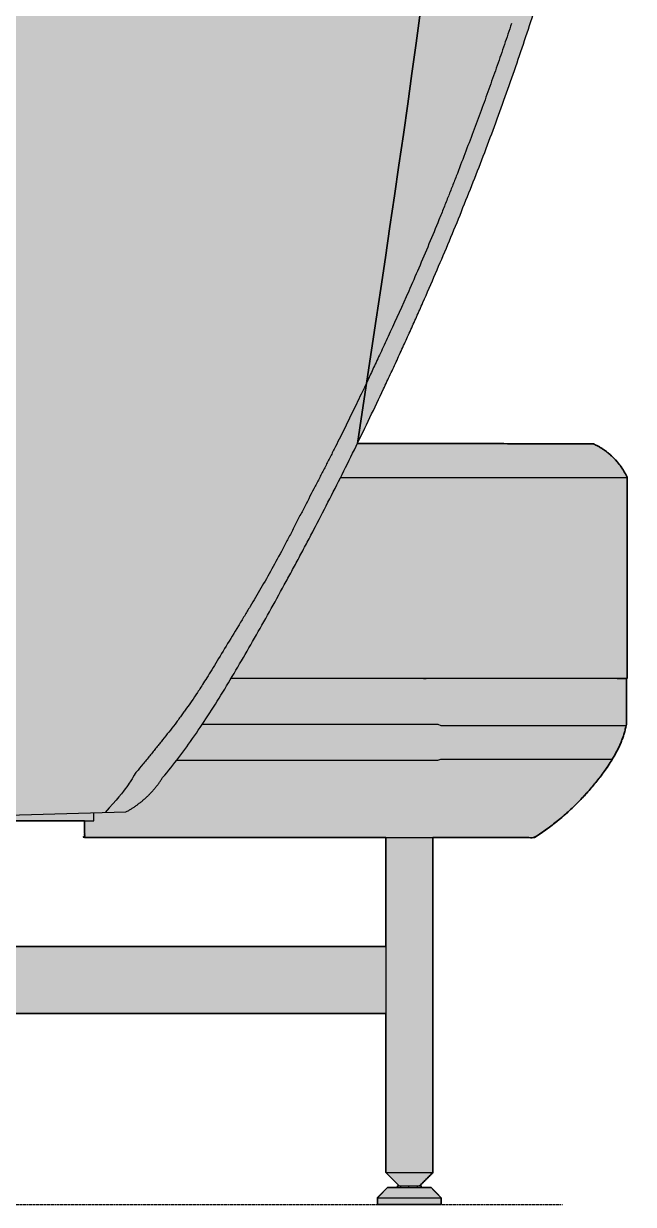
# Model space of a CAD drawing. Header units: millimetres. Extents: x -113 to 2452, y -1774 to 1549.
# Drawn here: x 1947 to 2310, y 0 to 705 of the extents above; entities that cross this region are included whole.
import ezdxf

# ---------------------------------------------------------------- set-up
doc = ezdxf.new("R2010")
doc.units = ezdxf.units.MM
doc.linetypes.add('Dots', pattern=[1, 0, -1])
doc.layers.add('Blocks', color=7, linetype='Continuous')
doc.layers.add('Blocks$Fill', color=7, linetype='Continuous', true_color=0xffffff)
for name, color, linetype, lineweight, true_color in [('Blocks$Inner', 7, 'Continuous', 25, 0x007f00), ('Blocks$Outline', 7, 'Continuous', 35, 0xff3f3f), ('Groud', 7, 'Dots', 25, 0x243775)]:
    doc.layers.add(name, color=color, linetype=linetype, lineweight=lineweight, true_color=true_color)

# ---------------------------------------------------------------- blocks, each defined once
blk = doc.blocks.new('Plenum JH1001 Armchair Side')
at = {"layer": 'Blocks$Fill'}
h = blk.add_hatch(color=256, dxfattribs=at)
h.paths.add_polyline_path([(138.097052369696, -1.594697823747993e-05), (100.0229636575023, -0.0003341772098792717), (100.0229301588915, 4.007548524299636), (100.0229304450538, 4.007548754806622), (100.0229313035312, 4.00754939733944), (106.022880009732, 10.00759867321176), (106.0228805128469, 10.00759871022144), (106.0230065980924, 10.00759926688301), (112.0744152233422, 10.00776286886584), (112.0744167467301, 10.00776286888981), (112.0744167466837, 10.99977879307698), (112.8812967570339, 10.99977879307698), (104.9247164288158, 18.96170592699892), (104.9247164012558, 18.9617059632377), (104.9925591676563, 220.9418345367526), (85.49939720075781, 220.419100823754), (74.30151999433292, 225.8650073772442), (69.46618651405151, 229.9332570230035), (55.93564825227804, 243.989800472933), (34.1738055034657, 273.4669951429096), (16.2261760449619, 310.3815834862326), (-1.29559380869614, 382.6966143166937), (-11.21316882711835, 478.2316216689942), (-16.75797812428209, 679.2714758494549), (-18.91301747089572, 854.7488084206715), (-16.93678588067975, 1030.276877182655), (-10.82920903243076, 1205.709787207122), (-0.5970785037934547, 1380.901801710468), (13.33563825737656, 1392.671419206148), (20.56681949270652, 1395.104825188722), (34.78742476137461, 1399.69916223222), (55.00022595844115, 1405.645099335281), (67.01820012230397, 1408.882339955711), (80.12762968993842, 1412.162594095799), (91.30772619358855, 1414.7479371475), (103.0241080942534, 1417.235622904937), (115.206376545787, 1419.56438700258), (127.7981667317996, 1421.667501159986), (140.7412888052694, 1423.474378350546), (153.9562187668248, 1424.904460477936), (160.7668840381993, 1425.457439840641), (168.3804215829402, 1425.916215419332), (189.0406522352059, 1426.634186015508), (210.681762439185, 1427.449771899615), (437.1872112529081, 1433.816849093695), (486.6655138590872, 1433.423349809763), (507.1145128285132, 1432.568489937607), (514.0923806997027, 1432.105938287634), (521.3245119204494, 1431.487313330657), (528.7622246972928, 1430.668698220793), (536.0933778614983, 1429.646133547388), (543.0309053479011, 1428.434584855275), (556.1100165522262, 1425.655153001483), (576.0966811254281, 1420.809822454978), (583.0210392128231, 1418.927962933562), (589.902109341936, 1416.926785056761), (596.6651197064251, 1414.812310741655), (603.3382750288463, 1412.562147188507), (609.9621345409587, 1410.150673895166), (616.5236989824375, 1407.567774266629), (622.9998422076258, 1404.80669716365), (629.3804890216206, 1401.85864936285), (633.5778478337926, 1399.784827809132), (637.727789576649, 1397.621080696067), (641.8283677890608, 1395.36471554975), (645.8776360098983, 1393.013039896279), (649.8738588285198, 1390.563485982315), (653.8161450362329, 1388.013984936768), (657.702831831428, 1385.36495263677), (661.5283258427737, 1382.626245067403), (665.2872802336415, 1379.809082086289), (668.9792648761455, 1376.92069893358), (672.6060266994184, 1373.96637220282), (676.1731041480724, 1370.947528521354), (683.1565351972886, 1364.712609795856), (689.9713279608505, 1358.211919597096), (696.5785071387477, 1351.512981506776), (702.9561683920156, 1344.671219931657), (709.1608764727488, 1337.653570872506), (715.2393277802172, 1330.423347560742), (721.1579507109661, 1323.032833459084), (726.8700754402946, 1315.556829106737), (732.3835643418652, 1308.006055393677), (737.7197046695744, 1300.341338527461), (742.8899582033546, 1292.519849053939), (747.8623086316343, 1284.532406049516), (752.5748139699608, 1276.433994789417), (756.9826375243169, 1268.277030523103), (761.1306248877497, 1259.961193558629), (765.0470532088624, 1251.404931812051), (768.6872685239321, 1242.69786456206), (772.0218815474516, 1233.945934441798), (775.0805575824759, 1225.135293880026), (777.9175140951086, 1216.171657737707), (780.5455351502212, 1207.069685886146), (782.9607178421143, 1197.905235158677), (785.162319287962, 1188.742929690154), (787.1673740983856, 1179.572019571652), (788.9950832383183, 1170.366762021796), (790.6555355955902, 1161.116816817796), (793.4994931508518, 1142.491006370084), (795.7311987744736, 1123.78365017482), (797.3821475926084, 1105.006791882141), (798.4841909738545, 1086.170911963944), (799.0724858903196, 1067.295070714612), (799.1966219762612, 1048.404683232014), (798.9050955615153, 1029.521808357657), (798.2275970960815, 1010.648725104114), (797.1884773799231, 991.7934508262989), (795.8039081087451, 972.9597549855796), (794.0767537412942, 954.0845823716722), (792.0253888214143, 935.3756907435514), (788.2565398394413, 907.3779084558616), (783.6243515553017, 879.5982072701031), (780.047317528524, 861.11251257967), (776.1079902253271, 842.6838012081346), (767.2605770056498, 805.9354533442352), (757.380848802416, 769.4414277656417), (740.9364393703491, 715.0208509777722), (729.0382663501136, 679.1594028333947), (716.3364864474531, 643.4807854661042), (702.8506895674695, 608.1680477297848), (681.1710423901526, 555.6205065693105), (650.2184966897061, 486.8299589667374), (634.6249876481597, 454.2718109418784), (775.4390717675487, 453.9863710727368), (776.2395168751633, 453.6075757251541), (777.0344272963353, 453.2100031262538), (777.8231594031605, 452.7937454281507), (778.6050698202071, 452.3589236198483), (779.3795170152569, 451.9056877088802), (780.145862913894, 451.4342167988404), (780.9034745300446, 450.9447190601371), (781.6517256042888, 450.4374315919897), (782.389998241526, 449.9126201744018), (783.1176845394116, 449.3705789095835), (783.8341881988918, 448.8116297530601), (784.5389261081597, 448.2361219354838), (785.2313298914032, 447.6444312769367), (785.9108474138753, 447.0369593962943), (786.5769442350266, 446.4141328189797), (787.2291050017456, 445.7764019871714), (787.8668347741205, 445.1242401772447), (788.489660276577, 444.4581423298887), (789.0971310677604, 443.7786237989654), (789.6888206230918, 443.0862190257463), (790.2643273245574, 442.3814801456718), (790.8232753529528, 441.6649755352151), (791.3653154785172, 440.9372883068119), (791.8901257466283, 440.1990147601093), (792.3974120559873, 439.4507627980113), (792.8869086275087, 438.6931503161406), (793.3583783628957, 437.9268035744021), (793.8116130926646, 437.1523555593162), (794.2464337141453, 436.370444345707), (794.6626902207258, 435.5817114661611), (795.0602616243193, 434.7868002964402), (795.4390557737206, 433.9863544647378), (795.4390537063664, 313.9777630698518), (795.1994985361271, 313.9777574129402), (795.1994985361598, 286.4261303511594), (795.1994916678766, 286.4261409431576), (795.1994821597025, 286.4261451609338), (795.1994700116378, 286.426143004488), (795.1994552236822, 286.4261344738201), (795.1994377958358, 286.4261195689302), (795.1994177280988, 286.4260982898184), (795.1993950204708, 286.4260706364845), (795.1993696729521, 286.4260366089285), (795.1993416855425, 286.4259962071507), (795.1993110582423, 286.4259494311507), (795.1992418839693, 286.4258367564846), (795.1991621501332, 286.4256985849306), (795.199071856734, 286.4255349164884), (795.198859591246, 286.4251310889398), (795.1979693652664, 286.4233076809802), (795.1937369462062, 286.4139578074523), (794.8506420218982, 285.5977032264054), (794.5544467109555, 284.2901509885696), (794.2282333379965, 282.9872809260215), (793.8721030256953, 281.6901215013144), (793.4862037286247, 280.3996987107395), (793.070730183866, 279.1170334233599), (792.6259236803223, 277.8431387192904), (792.1520716465083, 276.5790172416358), (791.649507057898, 275.3256585765168), (791.1186076662298, 274.0840366755017), (790.5597950544576, 272.8551073345135), (789.9735335223041, 271.6398057429045), (789.3603288085931, 270.4390441158839), (788.7207266577024, 269.2537094228584), (788.0553112385642, 268.0846612235017), (787.364703425653, 266.9327296225259), (786.6495589523038, 265.798713353186), (786.4127000802328, 265.2129250240396), (784.1603625703472, 261.7986570385676), (781.8113260496972, 258.4374864419711), (779.3674715800817, 255.1334654369402), (776.830904377932, 251.8905565557652), (774.2039483726593, 248.7126172756421), (771.4891395050626, 245.6033850416304), (768.6892178027822, 242.5664628170924), (765.8071182827562, 239.6053052774359), (762.8459607430993, 236.7232057574105), (759.8090385185609, 233.9232840551306), (756.699806284549, 231.2084751875346), (753.521867004426, 228.5815191822628), (750.278958123251, 226.044951980114), (746.9749371182203, 223.6010975104997), (743.613766521624, 221.2520609898509), (740.1994985361525, 218.9997234799666), (679.6042358662598, 218.9997234799666), (679.6732712294688, 18.96183532073337), (679.673271229455, 18.96183532071145), (671.7167083994265, 10.99977879306716), (672.6201198869167, 10.99977879307698), (672.6201198869167, 10.00772105094802), (678.5613364568599, 10.00757021542981), (684.561283972259, 4.007506832882036), (684.561283975727, 4.007506829594361), (684.5612416990954, -0.0003758719103639177), (682.1866090565236, -0.0002765200188150629), (671.646806026918, -8.601447249652573e-05), (646.4871529876909, 2.574772224761546e-05), (646.487195264467, 4.007908449831733), (652.4872585543344, 10.00784515867417), (652.4872589072627, 10.00784518286389), (652.4872599517183, 10.00784520701385), (652.4872641159944, 10.00784525515789), (652.4872807515386, 10.00784535082192), (652.4873472948163, 10.00784553965), (652.4876138231763, 10.00784590727562), (652.4886834595363, 10.0078466021608), (652.4929913516316, 10.00784782852709), (652.5104566000786, 10.00784961233665), (658.5755361564114, 10.00786995711563), (658.5755361564006, 10.99977879307698), (659.5896913267279, 10.99977879307698), (651.6318214152343, 18.95215789564827), (651.6318216906243, 18.95215790076691), (651.632104132904, 18.95215810808531), (651.5990131416838, 114.017895949597), (132.9980843564917, 113.9781297082518), (132.9661662593062, 18.95228716486599), (125.0083137533002, 10.99977879307698), (125.928948988505, 10.99977879307698), (125.928948988505, 10.0078794217261), (130.5683388293465, 10.00786705265971), (131.7350223258804, 10.00784506720549), (132.0098468048386, 10.00783140731341), (132.0756464352805, 10.00782411956699), (132.0916969841142, 10.00782038714903), (132.0956580544557, 10.00781850194141), (132.0966418720898, 10.00781755497164), (132.0968870631695, 10.00781708044264), (132.0969687220183, 10.00781660523548), (138.0970188705755, 4.007866755530068), (138.0970188710856, 4.00786675452131)], flags=0)
h.paths.add_polyline_path([(471.8987834220097, 228.9780394025438), (306.4352375837043, 228.9781280782045), (192.2649347783736, 225.7805856079503), (192.2649345847967, 223.9745946796561), (192.2649345847967, 223.9745945527393), (192.2649340939558, 223.9745940898181), (192.264932033996, 223.9745937539431), (192.2649286003427, 223.9745934181885), (192.2649237926593, 223.9745930825545), (192.2648908149012, 223.9745917412244), (192.2190174272856, 223.9745124862324), (179.3801222061661, 223.974665307574), (179.3760273474982, 222.0809618364874), (133.034212329585, 221.5375577796658), (133.0115077050068, 153.9418353822111), (651.5852280691906, 153.9617256110359), (651.5627827122298, 218.9997234799666), (471.8987834220097, 218.9997234799666)], flags=0)
at = {"layer": 'Blocks$Inner'}
for p, q in [((634.6249876483125, 454.2718109421985), (775.4390717675487, 453.9863710727368)), ((670.694745398614, 313.9777424966014), (559.2065715883582, 313.9778396088659)), ((795.1994985361598, 313.9777477523603), (795.1994985361598, 286.4261303511594)), ((651.5627827122298, 218.9997234799666), (651.6318214152197, 18.95215789567737)), ((679.6042358662598, 218.9997234799666), (679.6732712294688, 18.96183532073337)), ((651.7036791985811, 153.961730154304), (133.0115077087612, 153.9418353822111)), ((132.9980843623998, 113.9781297082372), (651.6075871321445, 114.0178966070525)), ((659.5896913267279, 10.99977879307698), (651.6318214152343, 18.95215789564827)), ((679.6732712294543, 18.96183532071882), (671.7167083994209, 10.99977879307698)), ((646.4871952646427, 4.007908449828392), (652.4872585544363, 10.0078451588779)), ((660.3271572478479, 10.99977879307698), (660.3271572478479, 10.00785839847231)), ((665.1662680147638, 10.99977879307698), (665.1662680147638, 10.00781608930265)), ((670.2582098632483, 10.99977879307698), (670.2582098632483, 10.00775519089075)), ((678.5613472660916, 10.00757011972019), (684.5612839754249, 4.007506830210332)), ((646.4871529876909, 2.574772224761546e-05), (646.4871952643225, 4.007908449217211))]:
    blk.add_line(p, q, dxfattribs=at)
for points in [[(-16.75797812428209, 679.2714758494549), (-11.21316882711108, 478.2316216689942), (-1.295593808688864, 382.6966143166937), (16.22617604496918, 310.3815834862326), (34.17380550347298, 273.4669951429096), (55.93564825227804, 243.989800472933), (69.46618651404424, 229.9332570230035), (74.3015199943402, 225.8650073772442), (85.49939720075781, 220.419100823754), (85.71074069309543, 223.5896348773676), (85.69640391087887, 223.8605977662664), (89.16061516876653, 224.0438909197692), (95.00186930259952, 224.2324598410196), (110.0768830148227, 224.5432055492711), (124.7229528538664, 224.7603748087859), (151.1229215793355, 225.0845148635417), (179.2573330779924, 225.4162845009123), (496.5293198124491, 234.302052889514)], [(624.5847244677498, 433.9864033261838), (670.6948903758384, 433.9863677431422), (690.8148332765777, 433.9863603877893), (710.4871979041272, 433.9863532572926), (729.1727947898835, 433.986347654456), (746.3594810594877, 433.9863437315216), (761.5761966253849, 433.9863415653817), (774.4058752041674, 433.9863413218118), (784.4968754485963, 433.9863426808442), (791.5726188847111, 433.9863458696782), (795.439053686925, 433.9863507739356), (795.439053686925, 313.9448193216085)], [(794.8506420218982, 285.5977032264054), (684.5677805286323, 285.5977032264054), (682.79532489743, 286.4261303511594), (541.884576421151, 286.4261303511594)], [(526.8103128532603, 265.2129264771502), (682.5603945269322, 265.2129252336745), (684.2904521467353, 265.798713353186), (786.6495589523038, 265.798713353186)], [(786.4127000802328, 265.2129250240396), (786.6495589523183, 265.798713353186)], [(306.4352376027018, 228.978127399896), (458.7867754019753, 228.9780597759091), (477.4596908606254, 228.978043071329), (477.4596857328797, 233.7492696308909)], [(471.8987834220097, 228.9780307590408), (471.8987834220097, 218.9997234799666), (740.1994985361525, 218.9997234799666)], [(658.5755361564006, 10.00786944858555), (658.5755361564006, 10.99977879307698), (672.6201198869167, 10.99977879307698), (672.6201198869167, 10.00772044720361)], [(684.5612839757305, 4.007506829599151), (684.5612416990989, -0.0003758719103643671), (682.1866090565236, -0.0002765200188150629)]]:
    blk.add_lwpolyline(points, dxfattribs=at)
at = {"layer": 'Blocks$Inner', "extrusion": (0, 0, -1)}
blk.add_arc((-758.4017237194421, 416.9490597823315), 40.76804699927822, 114.7026662501412, 155.2974105956341, dxfattribs=at)
at = {"layer": 'Blocks$Inner'}
for centre, radius, start, end in [((736.719436838619, 298.0786410150613), 59.4559570114189, 327.117247842906, 347.8823918090379), ((657.8171148795591, 347.5953086806403), 152.7209274135244, 302.6449045096246, 327.3550954903732)]:
    blk.add_arc(centre, radius, start, end, dxfattribs=at)
for points, knots in [([(518.4119202604634, 254.7805444880942), (521.7384240568281, 258.6478279989969), (528.0986572046604, 266.5850257303246), (537.4653970373984, 279.5994418746704), (546.5126134277743, 293.242638494834), (555.4214898028949, 307.521780807263), (564.3465671536178, 322.5058931430831), (573.2070042052728, 337.8950802395557), (582.1234610625324, 353.7252966615633), (589.5178144074525, 367.0912254986615), (595.3835264921727, 377.8694333960739), (599.7874150162461, 386.0517797176581), (604.1685502811815, 394.2859743146109), (609.9565148837792, 405.2911343704181), (617.0639394934915, 419.0417517134338), (625.5005213928453, 435.7376302587072), (633.8337037788369, 452.5943107842031), (642.0911451643551, 469.6474038139422), (648.8901743569368, 483.9727817365056), (654.2349471940324, 495.4093890122895), (658.2215457119237, 504.0295102590462), (662.1519297640552, 512.6195494951971), (666.0107602517601, 521.1448831088783), (669.8287906535625, 529.6731782225252), (674.9110977648306, 541.1549129391205), (681.1964870662559, 555.6072256344924), (691.0495525412916, 578.8371734293178), (702.996015048855, 608.1617591545073), (716.4598171683683, 643.3889934732579), (727.0629986643544, 673.2039820390928), (735.109438021107, 697.0332421359635), (740.9614382146756, 714.9887742583378), (746.6634453422812, 733.1367666973238), (752.1739845140328, 751.3675398180203), (757.4146407328153, 769.4281752231764), (762.4525453691967, 787.5683258831268), (767.3102397668772, 805.9536158427072), (771.8699575965366, 824.2299308088986), (776.1676988884938, 842.6930834370141), (780.1071882008764, 861.1005426892807), (783.0907425998375, 876.4999415200873), (785.2882803456814, 888.8746185344353), (786.8276380201933, 898.1066705118283), (788.2711848667604, 907.3638144627039), (790.0787537763608, 919.8194250051602), (792.0868617025335, 935.3775291611528), (794.1277539268849, 954.0362236398214), (795.8626450376833, 972.9850705096032), (797.2451145751184, 991.7820242384041), (798.6353097298925, 1016.936041909445), (799.4705959967469, 1048.396378188365), (798.8290953940668, 1086.198611985281), (796.5699894574573, 1117.561973375763), (793.6017962213155, 1142.499676049774), (790.7618328713943, 1161.150934977268), (787.2840858661293, 1179.597484951038), (783.1060682550524, 1197.891242645419), (778.8976348478245, 1213.206003290194), (775.1155859078644, 1225.165918762897), (772.0688792504443, 1233.952106070574), (768.740186375253, 1242.701263605108), (765.0939863932945, 1251.430026878428), (761.1661873034682, 1260.008219756375), (757.0250137193434, 1268.30425544786), (752.6295829664814, 1276.43694158805), (747.9055382329607, 1284.551946939158), (742.9221158912187, 1292.549706952865), (736.0202912662717, 1302.974523779296), (728.8059536087458, 1313.07556805911), (721.1947346886227, 1323.044612272468), (715.2656166343731, 1330.450722549896), (709.1787654531727, 1337.692582894844), (702.984580389435, 1344.700371105777), (696.6199233432781, 1351.53325226967), (690.0067690677606, 1358.244508858465), (683.1809681507948, 1364.760229879059), (676.2085695150963, 1370.990230398296), (669.0233786748795, 1376.964019657913), (661.5735050422736, 1382.677884571545), (653.852556215199, 1388.081912458452), (643.2666683437201, 1394.743862803254), (630.8782364137078, 1401.356530111836), (616.5828216184236, 1407.686218902236), (603.362212487038, 1412.672270999828), (589.9979786065014, 1416.997580229494), (576.0585291385723, 1420.89811842276), (564.6330811831649, 1423.707087078175), (556.1197422341284, 1425.659467576115), (547.5285978260581, 1427.577331477863), (536.416421611626, 1429.778079957643), (521.143547653839, 1431.627299671789), (509.3209740223319, 1432.468384394568), (500.3370757152952, 1432.936917968196), (493.6484627651007, 1433.21053206161), (487.9300723556153, 1433.393228438319), (482.9927187854264, 1433.520131827958), (478.1251185921501, 1433.626395010491), (472.227874991404, 1433.725081998899), (463.0560806252543, 1433.827435364874), (454.1271078848295, 1433.866145012275), (444.4616258079259, 1433.854408211235), (434.7533543463724, 1433.809052599769), (425.1265513753533, 1433.721188080992), (415.5716483762735, 1433.60035479888), (408.3814812543933, 1433.494014381533), (401.3625485511802, 1433.376613917586), (392.3870856780341, 1433.21125232066), (383.6536990717359, 1433.030801436355), (374.6028174132007, 1432.826304533941), (365.0760141316641, 1432.598971984131), (352.7617544895111, 1432.282739608854), (337.8022340382522, 1431.865816765494), (323.5237145656502, 1431.441186350276), (309.9581320089419, 1431.017011219286), (296.1984170461146, 1430.568370729015), (281.825356969006, 1430.081425908182), (267.3883875210668, 1429.575283734361), (253.0286566908835, 1429.056630647596), (238.9924415150963, 1428.536347494315), (224.9804459130464, 1428.005079985393), (205.9260973661221, 1427.267447941151), (191.5640373829156, 1426.695467434605), (189.0406522352059, 1426.634186015508)], [2100.210465651285, 2100.210465651285, 2100.210465651285, 2100.210465651285, 2100.215900433893, 2100.221335216502, 2100.226769999111, 2100.23220478172, 2100.237639564328, 2100.243074346937, 2100.248509129546, 2100.253943912154, 2100.256661303459, 2100.259378694763, 2100.262096086067, 2100.264813477372, 2100.27024825998, 2100.275683042589, 2100.281117825198, 2100.286552607807, 2100.291987390415, 2100.29470478172, 2100.297422173024, 2100.300139564328, 2100.302856955633, 2100.305574346937, 2100.308291738241, 2100.31372652085, 2100.319161303459, 2100.330030868676, 2100.340900433893, 2100.351769999111, 2100.35720478172, 2100.362639564328, 2100.368074346937, 2100.373509129546, 2100.378943912154, 2100.384378694763, 2100.389813477372, 2100.39524825998, 2100.400683042589, 2100.406117825198, 2100.411552607807, 2100.414269999111, 2100.416987390415, 2100.41970478172, 2100.422422173024, 2100.427856955633, 2100.433291738241, 2100.43872652085, 2100.444161303459, 2100.449596086067, 2100.460465651285, 2100.471335216502, 2100.48220478172, 2100.487639564328, 2100.493074346937, 2100.498509129546, 2100.503943912154, 2100.509378694763, 2100.512096086067, 2100.514813477372, 2100.517530868676, 2100.52024825998, 2100.522965651285, 2100.525683042589, 2100.528400433893, 2100.531117825198, 2100.533835216502, 2100.536552607807, 2100.541987390415, 2100.54470478172, 2100.547422173024, 2100.550139564328, 2100.552856955633, 2100.555574346937, 2100.558291738241, 2100.561009129546, 2100.56372652085, 2100.566443912154, 2100.569161303459, 2100.571878694763, 2100.574596086067, 2100.580030868676, 2100.584106955633, 2100.588183042589, 2100.592259129546, 2100.596335216502, 2100.600411303459, 2100.602449346937, 2100.604487390415, 2100.608563477372, 2100.612639564328, 2100.616715651285, 2100.618753694763, 2100.620791738241, 2100.62282978172, 2100.623848803459, 2100.624867825198, 2100.626905868676, 2100.628943912154, 2100.633019999111, 2100.635058042589, 2100.637096086067, 2100.641172173024, 2100.643210216502, 2100.64524825998, 2100.647286303459, 2100.649324346937, 2100.653400433893, 2100.655438477372, 2100.65747652085, 2100.661552607807, 2100.665628694763, 2100.66970478172, 2100.673780868676, 2100.677856955633, 2100.681933042589, 2100.686009129546, 2100.690085216502, 2100.694161303459, 2100.698237390415, 2100.702313477372, 2100.710465651285, 2100.710465651285, 2100.710465651285, 2100.710465651285]), ([(726.4941017808815, 704.8248170052975), (725.0972335356419, 700.6062926619634), (722.2998431604428, 692.3216377021163), (718.0042382875326, 679.8705734781106), (713.5773936896658, 667.3481149503641), (709.0022592583337, 654.6908657506283), (704.2620251358094, 641.8521598308289), (699.3423842025295, 628.789781751766), (695.0880010134788, 617.700583997881), (691.5947130837958, 608.7196961855952), (689.8305880697662, 604.2170822800545), (688.9384573488278, 601.9555799232476)], [0.6388888888888888, 0.6388888888888888, 0.6388888888888888, 0.6388888888888888, 0.642361111111111, 0.6458333333333333, 0.6493055555555555, 0.6527777777777777, 0.6562499999999999, 0.6597222222222221, 0.6631944444444444, 0.6649305555555556, 0.6666453589472868, 0.6666453589472868, 0.6666453589472868, 0.6666453589472868]), ([(688.9051939619312, 601.87126613484), (688.0015859541381, 599.5810538843216), (686.1623135523187, 594.9507817091653), (682.3128333794812, 585.4305721626588), (677.2934790875952, 573.2815448387119), (671.160587196362, 558.8173582425225), (663.1266226838998, 540.335788680939), (655.7237105247696, 524.0093119609373), (649.336812593996, 510.2752747948689), (645.1437310957481, 501.3159456804133), (641.5346538005178, 493.6238706071017), (637.2171393786484, 484.5098607211403), (632.5249118496649, 474.70699790871), (628.1233316982034, 465.6682026771014), (624.4653568498106, 458.2727669236483), (621.5350406747675, 452.3999900258495), (618.4968859173605, 446.3743607574725), (615.4943201548667, 440.4879126176675), (612.4685895610673, 434.5998340689694), (608.3990833396456, 426.7184548476653), (604.2403085191108, 418.6815330048266), (599.9650259894624, 410.3957390261785), (597.7766015966845, 406.1311326681753), (596.6822039883482, 404.006019903376)], [0.6666666666666666, 0.6666666666666666, 0.6666666666666666, 0.6666666666666666, 0.6684027777777777, 0.6701388888888888, 0.6736111111111112, 0.6770833333333334, 0.6805555555555556, 0.6875, 0.6909722222222222, 0.6944444444444444, 0.6979166666666666, 0.7013888888888888, 0.7083333333333333, 0.7152777777777777, 0.71875, 0.7222222222222222, 0.7256944444444444, 0.7291666666666667, 0.732638888888889, 0.7361111111111112, 0.7430555555555556, 0.7465277777777778, 0.7499763659154912, 0.7499763659154912, 0.7499763659154912, 0.7499763659154912]), ([(596.6597028520264, 403.9623280251544), (595.5577513753306, 401.8226515501592), (593.3460296765625, 397.5435565875814), (588.9633365734408, 389.2291487685579), (583.5138224153561, 379.1617581278115), (578.1347223582052, 369.6971082635282), (573.8082021178052, 362.2989199452568), (570.5843725894592, 356.884475398736), (567.1949019068052, 351.2295794968086), (562.3949543267154, 343.2877829024801), (556.212717962313, 333.1584754039504), (550.2973326222636, 323.3572540971363), (546.1365578088225, 316.5537618759408), (544.3122887260761, 313.633077997074), (543.4722574288389, 312.3021485295467)], [0.75, 0.75, 0.75, 0.75, 0.7534722222222222, 0.7569444444444444, 0.7638888888888888, 0.7708333333333333, 0.7743055555555556, 0.7777777777777778, 0.78125, 0.7847222222222223, 0.7916666666666667, 0.7986111111111112, 0.8020833333333334, 0.8055555555555556, 0.8055555555555556, 0.8055555555555556, 0.8055555555555556]), ([(543.4684561785325, 312.2961260050361), (542.6299092992922, 310.9675941097521), (541.0953664649351, 308.5666336585855), (538.4354146552869, 304.4545929979067), (535.7062422636445, 300.3743560655712), (533.2509918706855, 296.8722283633833), (531.1716155602262, 293.9794641883054), (529.4554299098163, 291.6034912564501), (527.6288085267952, 289.1140863051114), (525.2041443595735, 285.9031033815118), (522.1292956211037, 281.9513005209155), (519.0416628742605, 278.079965325669), (516.562447337732, 274.990164563802), (515.3422093984627, 273.4662100736023), (514.7170800456879, 272.6863458788721)], [0.8055607936520153, 0.8055607936520153, 0.8055607936520153, 0.8055607936520153, 0.8090277777777778, 0.8125, 0.8194444444444444, 0.8263888888888888, 0.8298611111111112, 0.8333333333333334, 0.8368055555555556, 0.8402777777777779, 0.8472222222222223, 0.8541666666666667, 0.857638888888889, 0.8611111111111112, 0.8611111111111112, 0.8611111111111112, 0.8611111111111112]), ([(514.7170800456879, 272.6863458788721), (514.092168343901, 271.906753822579), (512.8134761050242, 270.3132344915794), (510.0727219584442, 266.9319396108767), (506.5504775930967, 262.6355965488765), (503.3366201394892, 258.8240917620424), (501.2079939379837, 256.3738216530182), (497.7851476937431, 249.1930284554983), (484.1479571708551, 233.9552906368481)], [0.8611111111111112, 0.8611111111111112, 0.8611111111111112, 0.8611111111111112, 0.8645820641732432, 0.8680542863954654, 0.8749987308399099, 0.8819431752843543, 0.8854153975065765, 0.8888638072437196, 0.8888638072437196, 0.8888638072437196, 0.8888638072437196])]:
    blk.add_open_spline(points, degree=3, knots=knots, dxfattribs=at)
for points, weights, knots in [([(795.4390537258022, 313.9777630698431), (783.449718155156, 313.9776455388808), (674.4848533628174, 313.9776833660726), (672.5893396058551, 313.9776840240939), (670.6947453986166, 313.9777424966025)], [0.9587169828211745, 0.7294532233298587, 1, 0.9935894932300232, 0.987459597921209], [3.021747915991248, 3.021747915991248, 3.021747915991248, 4.472700780628875, 4.472700780628875, 4.507080577262036, 4.507080577262036, 4.507080577262036]), ([(654.591881416225, 18.95319516492117), (658.8019187408527, 18.95465795593183), (665.6525463135113, 18.95702218585939), (679.6732712206491, 18.96186089840671), (679.6732712294543, 18.96183532071882)], [0.8568208752955822, 0.831678472171908, 1, 0.7071067811865476, 1], [0.6680822293372337, 0.6680822293372337, 0.6680822293372337, 1.570796326659067, 1.570796326659067, 3.141592653453963, 3.141592653453963, 3.141592653453963]), ([(652.4872585544407, 10.00784515887414), (652.4873155789364, 10.00795036832987), (665.5243029113699, 10.00781284934783), (673.2153725722841, 10.00773172111253), (676.9351415686579, 10.00763815794644)], [0.9999981882472662, 0.7071076870657163, 1, 0.8036253062551297, 0.8705753866352137], [14.76846668086367, 14.76846668086367, 14.76846668086367, 16.33926105772226, 16.33926105772226, 17.39242719104097, 17.39242719104097, 17.39242719104097]), ([(676.9351415686598, 10.00763815795504), (678.5613472665842, 10.00759725407249), (678.5613472663026, 10.00757011929818), (678.5613472662677, 10.00756568569914), (678.5151265442349, 10.0075617553327)], [0.8705753866315569, 0.9034814749260547, 1, 0.9828443132167402, 0.9676983526415341], [17.39242719104097, 17.39242719104097, 17.39242719104097, 17.91005933448222, 17.91005933448222, 18.00206586809867, 18.00206586809867, 18.00206586809867]), ([(646.4871952643225, 4.007908449217211), (646.4871952659527, 4.00806208038441), (665.5242396216563, 4.007861270583817), (676.7549473478865, 4.007742804919518), (682.1866545127639, 4.007606181455435)], [1, 0.7071067811865476, 1, 0.8036253057174912, 0.8705753870018083], [4.00788270172385, 4.00788270172385, 4.00788270172385, 5.578679028518747, 5.578679028518747, 6.63184321478453, 6.63184321478453, 6.63184321478453]), ([(682.1866090565236, -0.0002765200188150629), (676.7549006400629, -0.0001398965486890031), (665.5241973450247, -2.143092569895089e-05), (646.4871529876909, 2.574772224761546e-05)], [1, 0.8036253679834123, 1, 1], [11.67499081493225, 11.67499081493225, 11.67499081493225, 12.72815479784587, 14.29895131940427, 14.29895131940427, 14.29895131940427])]:
    blk.add_rational_spline(points, weights, degree=2, knots=knots, dxfattribs=at)
for points, weights in [([(789.4476517992298, 313.9778050591946), (793.9338955208408, 313.9777905787291), (795.4390537258078, 313.9777630698429)], [0.8985261638248184, 0.9223247385671465, 0.9587169809681306]), ([(496.5293198124491, 234.302052889514), (510.2150396417721, 241.6087078094556), (518.4119202604634, 254.7805444880942)], [1, 0.9659064388840215, 1]), ([(651.6318214152197, 18.95215789567737), (651.631821412191, 18.95216668256266), (654.5918814162189, 18.95319516492363)], [1, 0.8754283090399666, 0.8568208753031483]), ([(651.6318214152343, 18.95215789564827), (651.6318214148879, 18.95215882665101), (651.6689219550798, 18.95217255897651)], [1, 0.9851473858301639, 0.9718011236924555]), ([(679.6732712294688, 18.96183532073337), (679.6732712297911, 18.96183438977307), (679.6361706895374, 18.96182065744739)], [1, 0.9851473858147112, 0.9718011236646844]), ([(678.5151265442352, 10.00756175534486), (678.5613472662624, 10.00756568568272), (678.5613472660916, 10.00757011972019)], [0.9676983526418126, 0.9828443132168979, 1]), ([(646.5253324926408, 4.007898327250238), (646.4871952642585, 4.007903584494718), (646.4871952646427, 4.007908449828392)], [0.9752520589805047, 0.9870537926699099, 1]), ([(682.1866545127688, 4.007606181460226), (684.5612839761405, 4.007546452534909), (684.5612839757305, 4.007506829599151)], [0.8705753870007675, 0.90348147546753, 1]), ([(684.5612839754249, 4.007506830210332), (684.5612839756802, 4.007500355533044), (684.4937912225923, 4.007494616322037)], [1, 0.9828443124447317, 0.9676983512783932])]:
    blk.add_rational_spline(points, weights, degree=2, dxfattribs=at)
blk.add_open_spline([(795.1994985361598, 286.4261303511594), (795.199025078, 286.4273061684798), (795.1404088674535, 286.2904107983486), (794.966454068468, 285.8750214186584), (794.8506420218982, 285.5977032264054)], degree=3, dxfattribs=at)
at = {"layer": 'Blocks$Outline'}
for points in [[(795.4390557737206, 433.9863544647378), (795.4390537063664, 313.9777630698518)], [(471.8987834220097, 228.9780394025438), (458.7867754019753, 228.9780597759091), (306.4352375837043, 228.9781280782045)], [(133.0115077050068, 153.9418353822111), (651.5852280691906, 153.9617256110359)], [(651.5990131416838, 114.017895949597), (132.9980843564917, 113.9781297082518)], [(658.5755361564006, 10.00786995711678), (658.5755361564006, 10.99977879307698), (659.5896913267279, 10.99977879307698)], [(671.7167083994209, 10.99977879307698), (672.6201198869167, 10.99977879307698), (672.6201198869167, 10.00772105094802)]]:
    blk.add_lwpolyline(points, dxfattribs=at)
for points, weights, degree, knots in [([(85.49939720075781, 220.419100823754), (81.766771465278, 222.2344030082459), (78.03414572981274, 224.0497051927377), (74.30151999433292, 225.8650073772442), (72.68974216758215, 227.2210905925022), (71.07796434080228, 228.5771738077601), (69.46618651405151, 229.9332570230035), (64.95600709345308, 234.6187715063134), (60.44582767286192, 239.3042859896232), (55.93564825227804, 243.989800472933), (48.68170066934545, 253.8155320295919), (41.42775308640557, 263.6412635862507), (34.1738055034657, 273.4669951429096), (28.19126235063595, 285.7718579240172), (22.20871919779893, 298.0767207051249), (16.2261760449619, 310.3815834862326), (10.38558609374741, 334.486593763053), (4.544996142525633, 358.5916040398733), (-1.29559380869614, 382.6966143166937), (-4.60145214817021, 414.5416167674703), (-7.907310487644281, 446.3866192182322), (-11.21316882711835, 478.2316216689942), (-13.06143859282747, 545.2449063958193), (-14.90970835855842, 612.2581911226298), (-16.75797812428209, 679.2714758494549), (-22.38738094643121, 913.3155118731094), (-16.9964325225797, 1147.365161839667), (-0.5970785037934547, 1380.901801710468), (4.047160416594124, 1384.825007542357), (8.69139933698898, 1388.748213374245), (13.33563825737656, 1392.671419206148), (14.48589341993647, 1393.027390181189), (19.3957175593896, 1394.746531217635), (33.78706536850223, 1399.475006598834), (54.18056953507039, 1405.548415780417), (77.80458272781834, 1411.758358923733), (102.7158560651369, 1417.340660025613), (127.5603897816109, 1421.863330626293), (153.8315851996376, 1425.211024429198), (171.8442497471187, 1426.216564492759), (189.0406522352059, 1426.634186015508), (191.5640373829156, 1426.695467434605), (205.9260973661221, 1427.267447941151), (224.9804459130464, 1428.005079985393), (238.9924415150963, 1428.536347494315), (253.0286566908835, 1429.056630647596), (267.3883875210668, 1429.575283734361), (281.825356969006, 1430.081425908182), (296.1984170461146, 1430.568370729015), (309.9581320089419, 1431.017011219286), (323.5237145656502, 1431.441186350276), (337.8022340382522, 1431.865816765494), (352.7617544895111, 1432.282739608854), (365.0760141316641, 1432.598971984131), (374.6028174132007, 1432.826304533941), (383.6536990717359, 1433.030801436355), (392.3870856780341, 1433.21125232066), (401.3625485511802, 1433.376613917586), (408.3814812543933, 1433.494014381533), (415.5716483762735, 1433.60035479888), (425.1265513753533, 1433.721188080992), (434.7533543463724, 1433.809052599769), (444.4616258079259, 1433.854408211235), (454.1271078848295, 1433.866145012275), (463.0560806252543, 1433.827435364874), (472.227874991404, 1433.725081998899), (478.1251185921501, 1433.626395010491), (482.9927187854264, 1433.520131827958), (487.9300723556153, 1433.393228438319), (493.6484627651007, 1433.21053206161), (500.3370757152952, 1432.936917968196), (509.3209740223319, 1432.468384394568), (521.143547653839, 1431.627299671789), (536.416421611626, 1429.778079957643), (547.5285978260581, 1427.577331477863), (556.1197422341284, 1425.659467576115), (564.6330811831649, 1423.707087078175), (576.0585291385723, 1420.89811842276), (589.9979786065014, 1416.997580229494), (603.362212487038, 1412.672270999828), (616.5828216184236, 1407.686218902236), (630.8782364137078, 1401.356530111836), (643.2666683437201, 1394.743862803254), (653.852556215199, 1388.081912458452), (661.5735050422736, 1382.677884571545), (669.0233786748795, 1376.964019657913), (676.2085695150963, 1370.990230398296), (683.1809681507948, 1364.760229879059), (690.0067690677606, 1358.244508858465), (696.6199233432781, 1351.53325226967), (702.984580389435, 1344.700371105777), (709.1787654531727, 1337.692582894844), (715.2656166343731, 1330.450722549896), (721.1947346886227, 1323.044612272468), (728.8059536087458, 1313.07556805911), (736.0202912662717, 1302.974523779296), (742.9221158912187, 1292.549706952865), (747.9055382329607, 1284.551946939158), (752.6295829664814, 1276.43694158805), (757.0250137193434, 1268.30425544786), (761.1661873034682, 1260.008219756375), (765.0939863932945, 1251.430026878428), (768.740186375253, 1242.701263605108), (772.0688792504443, 1233.952106070574), (775.1155859078644, 1225.165918762897), (778.8976348478245, 1213.206003290194), (783.1060682550524, 1197.891242645419), (787.2840858661293, 1179.597484951038), (790.7618328713943, 1161.150934977268), (793.6017962213155, 1142.499676049774), (796.5699894574573, 1117.561973375763), (798.8290953940668, 1086.198611985281), (799.4705959967469, 1048.396378188365), (798.6353097298925, 1016.936041909445), (797.2451145751184, 991.7820242384041), (795.8626450376833, 972.9850705096032), (794.1277539268849, 954.0362236398214), (792.0868617025335, 935.3775291611528), (790.0787537763608, 919.8194250051602), (788.2711848667604, 907.3638144627039), (786.8276380201933, 898.1066705118283), (785.2882803456814, 888.8746185344353), (783.0907425998375, 876.4999415200873), (780.1071882008764, 861.1005426892807), (776.1676988884938, 842.6930834370141), (771.8699575965366, 824.2299308088986), (767.3102397668772, 805.9536158427072), (762.4525453691967, 787.5683258831268), (757.4146407328153, 769.4281752231764), (752.1739845140328, 751.3675398180203), (746.6634453422812, 733.1367666973238), (740.9614382146756, 714.9887742583378), (735.109438021107, 697.0332421359635), (727.0629986643544, 673.2039820390928), (716.4598171683683, 643.3889934732579), (702.996015048855, 608.1617591545073), (691.0495525412916, 578.8371734293178), (681.1964870662559, 555.6072256344924), (674.9110977648306, 541.1549129391205), (669.8287906535625, 529.6731782225252), (666.0107602517601, 521.1448831088783), (662.1519297640552, 512.6195494951971), (658.2215457119237, 504.0295102590462), (654.2349471940324, 495.4093890122895), (648.8901743569368, 483.9727817365056), (642.3548234317132, 470.2029670749471), (637.119759834939, 459.3811383841676), (634.6249876481597, 454.2718109418784)], [1, 1, 1, 1, 1, 1, 1, 1, 1, 1, 1, 1, 1, 1, 1, 1, 1, 1, 1, 1, 1, 1, 1, 1, 1, 0.9992613760388952, 0.9992613760388952, 1, 1, 1, 1, 1, 1, 1, 1, 1, 1, 1, 1, 1, 1, 1, 1, 1, 1, 1, 1, 1, 1, 1, 1, 1, 1, 1, 1, 1, 1, 1, 1, 1, 1, 1, 1, 1, 1, 1, 1, 1, 1, 1, 1, 1, 1, 1, 1, 1, 1, 1, 1, 1, 1, 1, 1, 1, 1, 1, 1, 1, 1, 1, 1, 1, 1, 1, 1, 1, 1, 1, 1, 1, 1, 1, 1, 1, 1, 1, 1, 1, 1, 1, 1, 1, 1, 1, 1, 1, 1, 1, 1, 1, 1, 1, 1, 1, 1, 1, 1, 1, 1, 1, 1, 1, 1, 1, 1, 1, 1, 1, 1, 1, 1, 1, 1, 1, 1, 1, 1, 1], 3, [-3291.400829759802, -3291.400829759802, -3291.400829759802, -3291.400829759802, -3278.948908136247, -3278.948908136247, -3278.948908136247, -3272.629801787563, -3272.629801787563, -3272.629801787563, -3253.119243635296, -3253.119243635296, -3253.119243635296, -3216.479336356007, -3216.479336356007, -3216.479336356007, -3175.432969455426, -3175.432969455426, -3175.432969455426, -3101.025469142509, -3101.025469142509, -3101.025469142509, -3004.977065074303, -3004.977065074303, -3004.977065074303, -2803.860760715469, -2803.860760715469, -2803.860760715469, -2101.785035540313, -2101.785035540313, -2101.785035540313, -2101.210465651285, -2101.210465651285, -2101.210465651285, -2101.14102120684, -2101.071576762396, -2101.002132317951, -2100.932687873507, -2100.877132317951, -2100.821576762396, -2100.76602120684, -2100.710465651285, -2100.710465651285, -2100.710465651285, -2100.702313477372, -2100.698237390415, -2100.694161303459, -2100.690085216502, -2100.686009129546, -2100.681933042589, -2100.677856955633, -2100.673780868676, -2100.66970478172, -2100.665628694763, -2100.661552607807, -2100.65747652085, -2100.655438477372, -2100.653400433893, -2100.649324346937, -2100.647286303459, -2100.64524825998, -2100.643210216502, -2100.641172173024, -2100.637096086067, -2100.635058042589, -2100.633019999111, -2100.628943912154, -2100.626905868676, -2100.624867825198, -2100.623848803459, -2100.62282978172, -2100.620791738241, -2100.618753694763, -2100.616715651285, -2100.612639564328, -2100.608563477372, -2100.604487390415, -2100.602449346937, -2100.600411303459, -2100.596335216502, -2100.592259129546, -2100.588183042589, -2100.584106955633, -2100.580030868676, -2100.574596086067, -2100.571878694763, -2100.569161303459, -2100.566443912154, -2100.56372652085, -2100.561009129546, -2100.558291738241, -2100.555574346937, -2100.552856955633, -2100.550139564328, -2100.547422173024, -2100.54470478172, -2100.541987390415, -2100.536552607807, -2100.533835216502, -2100.531117825198, -2100.528400433893, -2100.525683042589, -2100.522965651285, -2100.52024825998, -2100.517530868676, -2100.514813477372, -2100.512096086067, -2100.509378694763, -2100.503943912154, -2100.498509129546, -2100.493074346937, -2100.487639564328, -2100.48220478172, -2100.471335216502, -2100.460465651285, -2100.449596086067, -2100.444161303459, -2100.43872652085, -2100.433291738241, -2100.427856955633, -2100.422422173024, -2100.41970478172, -2100.416987390415, -2100.414269999111, -2100.411552607807, -2100.406117825198, -2100.400683042589, -2100.39524825998, -2100.389813477372, -2100.384378694763, -2100.378943912154, -2100.373509129546, -2100.368074346937, -2100.362639564328, -2100.35720478172, -2100.351769999111, -2100.340900433893, -2100.330030868676, -2100.319161303459, -2100.31372652085, -2100.308291738241, -2100.305574346937, -2100.302856955633, -2100.300139564328, -2100.297422173024, -2100.29470478172, -2100.291987390415, -2100.286552607807, -2100.281644751183, -2100.281644751183, -2100.281644751183, -2100.281644751183]), ([(634.6249876481597, 454.2718109418784), (705.0320297079306, 454.1290910074749), (775.4390717675487, 453.9863710727368), (789.137658134375, 447.6849529738723), (795.4390557737206, 433.9863544647378)], [1, 1, 1, 0.9379048455646611, 1], 2, [-140.8143734220956, -140.8143734220956, -140.8143734220956, 0, 0, 28.8846483888549, 28.8846483888549, 28.8846483888549]), ([(786.6495589523183, 265.798713353186), (786.5311295162755, 265.5058191886201), (786.4127000802328, 265.2129250240396), (768.36743345725, 237.0449901029382), (740.1994985361525, 218.9997234799666), (709.9018672012098, 218.9997234799666), (679.6042358662598, 218.9997234799666)], [1, 1, 1, 0.976840273212817, 1, 1, 1], 2, [-344.7754532062687, -344.7754532062687, -344.7754532062687, -344.1435908068214, -344.1435908068214, -278.2789963250661, -278.2789963250661, -217.6837395426214, -217.6837395426214, -217.6837395426214]), ([(659.5896913267279, 10.99977879307698), (655.6107563709811, 14.9759683443699), (651.6318214152343, 18.95215789564827), (651.6318214152006, 18.95215797687068), (651.632104132904, 18.95215810808531)], [1, 1, 1, 0.9986864943469003, 0.9973847697593214], 2, [0, 0, 0, 11.25315632456516, 11.25315632456516, 11.26020252273822, 11.26020252273822, 11.26020252273822]), ([(652.5104566000826, 10.00784961235228), (652.5200059543405, 10.00785237669821), (653.0799232977771, 10.00789998884469), (658.5755361564114, 10.00786995711563)], [0.976600406203632, 0.9720667333097982, 0.8185666466780817, 0.8642797050833346], 2, [14.77421679621502, 14.77421679621502, 14.77421679621502, 14.80244159472799, 15.76640335346149, 15.76640335346149, 15.76640335346149]), ([(672.6201198869188, 10.00772105093433), (675.3571674519869, 10.00767784863866), (676.9351415686571, 10.00763815795115), (678.5552253918983, 10.00759740804038), (678.5613364568599, 10.00757021542981)], [0.8630228185374276, 0.8408599563763671, 0.8705769639054082, 0.9033545721775645, 0.9992487300674294], 2, [16.9249611471892, 16.9249611471892, 16.9249611471892, 17.39242719104097, 17.39242719104097, 17.9080373339219, 17.9080373339219, 17.9080373339219]), ([(684.5612416990989, -0.0003758719103643671), (683.3739253778112, -0.000326195964589715), (682.1866090565236, -0.0002765200188150629), (676.7549006400629, -0.0001398965486890031), (665.5241973450247, -2.143092569895089e-05), (646.4871529876909, 2.574772224761546e-05)], [1, 1, 1, 0.8036253679834123, 1, 1], 2, [-3.211024214040282, -3.211024214040282, -3.211024214040282, -2.693391456023343, -2.693391456023343, -1.640227473109723, -0.06943095155132895, -0.06943095155132895, -0.06943095155132895])]:
    blk.add_rational_spline(points, weights, degree=degree, knots=knots, dxfattribs=at)
for points, degree, knots in [([(795.1994985361307, 313.9777574129257), (795.1994985361671, 304.7938752852933), (795.1994985361671, 295.6100028182263), (795.1994985361598, 286.4261303511594), (795.199025078, 286.4273061684798), (795.1404088674535, 286.2904107983486), (794.966454068468, 285.8750214186584), (794.8506420218982, 285.5977032264054)], 3, [0, 0, 0, 0, 27.55161740119593, 27.55161740119593, 27.55161740119593, 28.05161740119593, 28.55161740119593, 28.55161740119593, 28.55161740119593, 28.55161740119593]), ([(651.5627827122298, 218.9997234799666), (561.730783067127, 218.9997234799666), (471.8987834220097, 218.9997234799666), (471.8987834220097, 223.988877119511), (471.8987834220097, 228.9780394025438)], 2, [-189.6422891131047, -189.6422891131047, -189.6422891131047, -9.978307279075125, -9.978307279075125, 0, 0, 0])]:
    blk.add_open_spline(points, degree=degree, knots=knots, dxfattribs=at)
for points, weights in [([(795.4390537063716, 313.9777630698429), (795.3276418712409, 313.9777651060398), (795.1994985361271, 313.9777574129402)], [0.9587169809681306, 0.9559250924410492, 0.9532073231173903]), ([(794.850642021891, 285.5977032264054), (792.5638853526228, 274.946907316978), (786.6495589523038, 265.798713353186)], [1, 0.9836263349525821, 1]), ([(652.4872585543314, 10.00784515866199), (652.4872594918377, 10.00784829815957), (652.5104566000786, 10.00784961233665)], [0.999999001761902, 0.987789884456046, 0.9765986368166049])]:
    blk.add_rational_spline(points, weights, degree=2, dxfattribs=at)
for points in [[(651.5852280691834, 153.9617256110359), (651.5740053907066, 186.4807245455013), (651.5627827122298, 218.9997234799666)], [(679.6042358662598, 218.9997234799666), (679.6387535478643, 118.9807794003573), (679.6732712294688, 18.96183532073337)], [(651.632104132892, 18.95215810809168), (651.6154172784518, 66.48502692262991), (651.5990131416838, 114.017895949597)], [(679.673271229455, 18.96183532071145), (675.6949898144444, 14.98080705688203), (671.7167083994265, 10.99977879306716)], [(646.4871952646427, 4.007908449842944), (649.4872269095431, 7.007876804360421), (652.4872585543344, 10.00784515867417)], [(678.5613364568719, 10.007570215436), (681.5613156193081, 7.007538476421549), (684.561283972259, 4.007506832882036)], [(646.4871529876909, 2.574772224761546e-05), (646.4871741260067, 2.00396709846973), (646.4871952643225, 4.007908449217211)], [(684.561283975727, 4.007506829594361), (684.5612628374112, 2.003565478834722), (684.5612416990954, -0.0003758719103639177)]]:
    blk.add_open_spline(points, degree=2, dxfattribs=at)

msp = doc.modelspace()

# ---------------------------------------------------------------- linework, layer by layer
at = {"layer": 'Groud'}
msp.add_lwpolyline([(1511.209575210763, 0), (2268.932873573729, 0)], dxfattribs=at)

# ---------------------------------------------------------------- block references
at = {"layer": 'Blocks'}
msp.add_blockref('Plenum JH1001 Armchair Side', (1511.209575210763, 0), dxfattribs=at)

doc.saveas('drawing.dxf')
